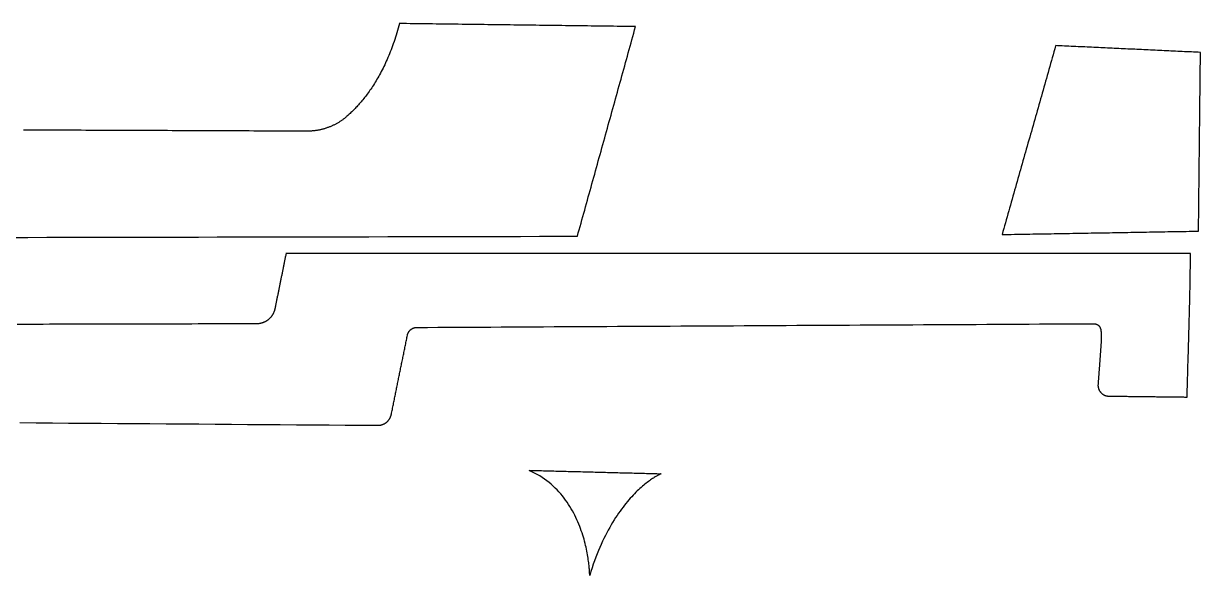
# Model space of a CAD drawing. Header units: metres. Extents: x 171 to 295, y -143 to -56.
# Drawn here: x 233 to 294.9, y -87.2 to -58.2 of the extents above; entities that cross this region are included whole.
import ezdxf

# ---------------------------------------------------------------- set-up
doc = ezdxf.new("R2010")
doc.units = ezdxf.units.M

msp = doc.modelspace()

# ---------------------------------------------------------------- linework, layer by layer
for points in [[(232.242868, -69.437504), (233.238802, -69.435472), (234.234736, -69.43344), (235.23067, -69.431408), (236.226604, -69.429376), (237.222538, -69.427344), (238.218472, -69.425312), (239.214406, -69.42328), (240.21034, -69.421248), (241.206274, -69.41947), (242.202208, -69.417438), (243.198142, -69.415406), (244.194076, -69.413374), (245.19001, -69.411342), (246.185944, -69.40931), (247.181878, -69.407278), (248.177812, -69.405246), (249.173746, -69.403214), (250.16968, -69.401182), (251.165614, -69.39915), (252.161548, -69.397372), (253.157482, -69.39534), (254.153416, -69.393308), (255.14935, -69.391276), (256.145284, -69.389244), (257.141218, -69.387212), (258.137152, -69.38518), (259.133086, -69.383148), (260.12902, -69.381116), (261.125208, -69.379084), (262.121142, -69.377306), (262.168894, -69.205094), (262.216646, -69.032882), (262.264398, -68.86067), (262.31215, -68.688458), (262.359902, -68.516246), (262.407654, -68.344034), (262.455406, -68.171822), (262.503158, -67.99961), (262.55091, -67.827398), (262.598662, -67.655186), (262.646414, -67.482974), (262.694166, -67.310762), (262.741918, -67.13855), (262.78967, -66.966338), (262.837422, -66.794126), (262.885174, -66.621914), (262.932926, -66.449702), (262.980678, -66.27749), (263.02843, -66.105278), (263.076182, -65.933066), (263.123934, -65.760854), (263.171686, -65.588642), (263.219438, -65.41643), (263.26719, -65.244218), (263.314942, -65.072006), (263.362694, -64.899794), (263.410446, -64.727582), (263.458198, -64.55537), (263.50595, -64.383158), (263.553702, -64.210946), (263.601454, -64.038734), (263.649206, -63.866522), (263.696958, -63.69431), (263.74471, -63.522098), (263.792462, -63.349886), (263.840214, -63.177674), (263.887966, -63.005462), (263.935718, -62.83325), (263.98347, -62.661038), (264.031222, -62.488826), (264.078974, -62.316614), (264.126726, -62.144402), (264.174478, -61.97219), (264.22223, -61.799978), (264.269982, -61.627766), (264.317734, -61.455554), (264.365486, -61.283342), (264.413238, -61.11113), (264.46099, -60.938918), (264.508742, -60.766706), (264.556494, -60.594494), (264.604246, -60.422282), (264.651998, -60.25007), (264.69975, -60.077858), (264.747502, -59.905646), (264.795254, -59.733434), (264.843006, -59.561222), (264.890758, -59.38901), (264.93851, -59.216798), (264.986262, -59.044586), (265.034014, -58.872374), (265.081766, -58.700162), (265.129518, -58.52795), (265.17727, -58.355738), (264.983214, -58.353198), (264.789158, -58.350658), (264.595102, -58.348118), (264.401046, -58.345578), (264.20699, -58.343038), (264.012934, -58.340498), (263.818878, -58.337958), (263.624822, -58.335418), (263.430766, -58.332878), (263.23671, -58.330338), (263.042654, -58.327798), (262.848598, -58.325258), (262.654542, -58.322718), (262.460486, -58.320178), (262.26643, -58.317638), (262.072374, -58.315098), (261.878318, -58.312558), (261.684262, -58.310018), (261.490206, -58.307478), (261.29615, -58.304938), (261.102094, -58.302398), (260.908038, -58.299858), (260.713982, -58.297318), (260.519926, -58.294778), (260.32587, -58.292238), (260.131814, -58.289698), (259.937758, -58.287158), (259.743702, -58.284618), (259.549646, -58.282078), (259.35559, -58.279538), (259.161534, -58.276998), (258.967478, -58.274458), (258.773422, -58.271918), (258.579366, -58.269378), (258.38531, -58.266838), (258.191254, -58.264298), (257.997198, -58.261758), (257.803142, -58.259218), (257.609086, -58.256678), (257.41503, -58.254138), (257.220974, -58.251598), (257.026918, -58.249058), (256.832862, -58.246518), (256.638806, -58.243978), (256.44475, -58.241438), (256.250694, -58.238898), (256.056638, -58.236358), (255.862582, -58.233818), (255.668526, -58.231278), (255.47447, -58.228738), (255.280414, -58.226198), (255.086358, -58.223658), (254.892302, -58.221118), (254.698246, -58.218578), (254.50419, -58.216038), (254.310134, -58.213498), (254.116078, -58.210958), (253.922022, -58.208418), (253.727966, -58.205878), (253.53391, -58.203338), (253.339854, -58.200798), (253.145798, -58.198258), (252.951742, -58.195718), (252.757686, -58.193178)], [(252.767338, -58.19648), (252.734572, -58.32094), (252.701044, -58.443622), (252.666754, -58.564526), (252.631702, -58.683652), (252.596142, -58.801), (252.55982, -58.91657), (252.52299, -59.030616), (252.485398, -59.142884), (252.447298, -59.253374), (252.408436, -59.362086), (252.369066, -59.469274), (252.329188, -59.574684), (252.288802, -59.67857), (252.247908, -59.780678), (252.206506, -59.881262), (252.164596, -59.980068), (252.122432, -60.07735), (252.07976, -60.173108), (252.036834, -60.267342), (251.9934, -60.359798), (251.949712, -60.45073), (251.905516, -60.540138), (251.861066, -60.628022), (251.816362, -60.714382), (251.771404, -60.799218), (251.726192, -60.88253), (251.680726, -60.964572), (251.635006, -61.04509), (251.589032, -61.124084), (251.542804, -61.201554), (251.496576, -61.277754), (251.450094, -61.35243), (251.403612, -61.425836), (251.356876, -61.497718), (251.31014, -61.56833), (251.263404, -61.637418), (251.216668, -61.705236), (251.169932, -61.771784), (251.123196, -61.836808), (251.07646, -61.900562), (251.029724, -61.963046), (250.982988, -62.02426), (250.936506, -62.084204), (250.890024, -62.142878), (250.843796, -62.200282), (250.797568, -62.256416), (250.751594, -62.31128), (250.70562, -62.364874), (250.6599, -62.417452), (250.614434, -62.46876), (250.569222, -62.518798), (250.524264, -62.56782), (250.47956, -62.615572), (250.435364, -62.662308), (250.391422, -62.707774), (250.347734, -62.752224), (250.304554, -62.795404), (250.261628, -62.837568), (250.21921, -62.878716), (250.177046, -62.918848), (250.13539, -62.95771), (250.094242, -62.995556), (250.053602, -63.032386), (250.01347, -63.0682), (249.986038, -63.092076), (249.958352, -63.115698), (249.930412, -63.139066), (249.902218, -63.161926), (249.87377, -63.184532), (249.845068, -63.20663), (249.816112, -63.228474), (249.786902, -63.250064), (249.757692, -63.271146), (249.728228, -63.291974), (249.69851, -63.312294), (249.668538, -63.33236), (249.638312, -63.351918), (249.607832, -63.371222), (249.577098, -63.390018), (249.546364, -63.40856), (249.515376, -63.426848), (249.484134, -63.444628), (249.452638, -63.462154), (249.421142, -63.479172), (249.389392, -63.495936), (249.357388, -63.512192), (249.32513, -63.528194), (249.292872, -63.543688), (249.26036, -63.558928), (249.227594, -63.57366), (249.194828, -63.588138), (249.161808, -63.602108), (249.128788, -63.615824), (249.095514, -63.629286), (249.061986, -63.64224), (249.028458, -63.65494), (248.994676, -63.667132), (248.960894, -63.67907), (248.926858, -63.6905), (248.892822, -63.701676), (248.858532, -63.712344), (248.824242, -63.722758), (248.789698, -63.732664), (248.755154, -63.742316), (248.720356, -63.75146), (248.685558, -63.76035), (248.650506, -63.768732), (248.615454, -63.77686), (248.580148, -63.78448), (248.544842, -63.791846), (248.509536, -63.798704), (248.473976, -63.805054), (248.438416, -63.81115), (248.402856, -63.816738), (248.367042, -63.822072), (248.331228, -63.826898), (248.295414, -63.83147), (248.2596, -63.835534), (248.223532, -63.839344), (248.187464, -63.842646), (248.151396, -63.845694), (248.115328, -63.848234), (248.079006, -63.85052), (248.042684, -63.852298), (248.006362, -63.853568), (247.97004, -63.854584), (247.933718, -63.855092), (247.897396, -63.855346), (247.645174, -63.85433), (247.392952, -63.853314), (247.14073, -63.852298), (246.888508, -63.851282), (246.636286, -63.850266), (246.384064, -63.84925), (246.131842, -63.848234), (245.87962, -63.847218), (245.627398, -63.846202), (245.375176, -63.845186), (245.122954, -63.84417), (244.870732, -63.843154), (244.61851, -63.842138), (244.366288, -63.841122), (244.114066, -63.840106), (243.861844, -63.83909), (243.609622, -63.838074), (243.3574, -63.837058), (243.105178, -63.836042), (242.852956, -63.835026), (242.600734, -63.83401), (242.348512, -63.832994), (242.09629, -63.831978), (241.844068, -63.830962), (241.591846, -63.829946), (241.339624, -63.82893), (241.087402, -63.827914), (240.83518, -63.826898), (240.582958, -63.825882), (240.330736, -63.824866), (240.078514, -63.82385), (239.826292, -63.822834), (239.57407, -63.821818), (239.321848, -63.820802), (239.069626, -63.819786), (238.817404, -63.81877), (238.565182, -63.817754), (238.31296, -63.816738), (238.060738, -63.815722), (237.808516, -63.814706), (237.556294, -63.81369), (237.304072, -63.812674), (237.05185, -63.811658), (236.799628, -63.810642), (236.547406, -63.809626), (236.295184, -63.80861), (236.042962, -63.807594), (235.79074, -63.806578), (235.538518, -63.805562), (235.286296, -63.804546), (235.034074, -63.80353), (234.781852, -63.802514), (234.52963, -63.801498), (234.277408, -63.800482), (234.025186, -63.799466), (233.772964, -63.79845), (233.520742, -63.797434), (233.26852, -63.796418), (233.016298, -63.795402)], [(287.248092, -59.370468), (287.20415, -59.525408), (287.160208, -59.680348), (287.116266, -59.835288), (287.072324, -59.990228), (287.028382, -60.145168), (286.98444, -60.300108), (286.940498, -60.455048), (286.896556, -60.609988), (286.852614, -60.764928), (286.808672, -60.919868), (286.76473, -61.074808), (286.720788, -61.229748), (286.676846, -61.384688), (286.632904, -61.539628), (286.588962, -61.694568), (286.54502, -61.849508), (286.501078, -62.004448), (286.457136, -62.159388), (286.413194, -62.314328), (286.369252, -62.469268), (286.32531, -62.624208), (286.281368, -62.779148), (286.237426, -62.934088), (286.193484, -63.089028), (286.149542, -63.243968), (286.1056, -63.398908), (286.061658, -63.553848), (286.017716, -63.708788), (285.973774, -63.863728), (285.929832, -64.018668), (285.88589, -64.173608), (285.841948, -64.328548), (285.798006, -64.483488), (285.754064, -64.638428), (285.710122, -64.793368), (285.66618, -64.948308), (285.622238, -65.103248), (285.578296, -65.258188), (285.534354, -65.413128), (285.490412, -65.568068), (285.44647, -65.723008), (285.402528, -65.877948), (285.358586, -66.032888), (285.314644, -66.187828), (285.270702, -66.342768), (285.22676, -66.497708), (285.182818, -66.652648), (285.138876, -66.807588), (285.094934, -66.962528), (285.050992, -67.117468), (285.00705, -67.272408), (284.963108, -67.427348), (284.919166, -67.582288), (284.875224, -67.737228), (284.831282, -67.892168), (284.78734, -68.047108), (284.743398, -68.202048), (284.699456, -68.356988), (284.655514, -68.511928), (284.611572, -68.666868), (284.56763, -68.821808), (284.523688, -68.976748), (284.479746, -69.131688), (284.435804, -69.286628), (284.597094, -69.283834), (284.758384, -69.28104), (284.919674, -69.278246), (285.080964, -69.275452), (285.242254, -69.272658), (285.403544, -69.269864), (285.564834, -69.26707), (285.726124, -69.264276), (285.887414, -69.261482), (286.048704, -69.258688), (286.209994, -69.255894), (286.371284, -69.2531), (286.532574, -69.250306), (286.693864, -69.247512), (286.855154, -69.244718), (287.016444, -69.241924), (287.177734, -69.23913), (287.339024, -69.236336), (287.500314, -69.233542), (287.661604, -69.230748), (287.822894, -69.227954), (287.984184, -69.22516), (288.145474, -69.222366), (288.306764, -69.219572), (288.468054, -69.216778), (288.629344, -69.213984), (288.790634, -69.21119), (288.951924, -69.208396), (289.113214, -69.205602), (289.274504, -69.202808), (289.435794, -69.200014), (289.597084, -69.19722), (289.758374, -69.194426), (289.919664, -69.191632), (290.080954, -69.188838), (290.242244, -69.186044), (290.403534, -69.18325), (290.564824, -69.180456), (290.726114, -69.177662), (290.887404, -69.174868), (291.048694, -69.172074), (291.209984, -69.16928), (291.371274, -69.166486), (291.532564, -69.163692), (291.693854, -69.160898), (291.855144, -69.158104), (292.016434, -69.15531), (292.177724, -69.152516), (292.339014, -69.149722), (292.500304, -69.146928), (292.661594, -69.144134), (292.822884, -69.14134), (292.984174, -69.138546), (293.145464, -69.135752), (293.306754, -69.132958), (293.468044, -69.130164), (293.629334, -69.12737), (293.790624, -69.124576), (293.951914, -69.121782), (294.113204, -69.118988), (294.274494, -69.116194), (294.435784, -69.1134), (294.597074, -69.110606), (294.758364, -69.107812), (294.760142, -68.961), (294.761666, -68.814188), (294.76319, -68.667376), (294.764714, -68.520564), (294.766492, -68.373752), (294.768016, -68.22694), (294.76954, -68.080128), (294.771318, -67.933316), (294.772842, -67.786504), (294.774366, -67.639692), (294.77589, -67.49288), (294.777668, -67.346068), (294.779192, -67.199256), (294.780716, -67.052444), (294.782494, -66.905632), (294.784018, -66.75882), (294.785542, -66.612008), (294.787066, -66.465196), (294.788844, -66.318384), (294.790368, -66.171572), (294.791892, -66.02476), (294.79367, -65.877948), (294.795194, -65.731136), (294.796718, -65.584324), (294.798242, -65.437512), (294.80002, -65.2907), (294.801544, -65.143888), (294.803068, -64.997076), (294.804592, -64.850264), (294.80637, -64.703452), (294.807894, -64.55664), (294.809418, -64.409828), (294.811196, -64.263016), (294.81272, -64.116204), (294.814244, -63.969392), (294.815768, -63.82258), (294.817546, -63.675768), (294.81907, -63.528956), (294.820594, -63.382144), (294.822372, -63.235332), (294.823896, -63.08852), (294.82542, -62.941708), (294.826944, -62.794896), (294.828722, -62.648084), (294.830246, -62.501272), (294.83177, -62.35446), (294.833548, -62.207648), (294.835072, -62.060836), (294.836596, -61.914024), (294.83812, -61.767212), (294.839898, -61.6204), (294.841422, -61.473588), (294.842946, -61.326776), (294.84447, -61.179964), (294.846248, -61.033152), (294.847772, -60.88634), (294.849296, -60.739528), (294.851074, -60.592716), (294.852598, -60.445904), (294.854122, -60.299092), (294.855646, -60.15228), (294.857424, -60.005468), (294.858948, -59.858656), (294.860472, -59.711844), (294.741346, -59.706256), (294.62222, -59.700668), (294.503094, -59.69508), (294.383968, -59.689492), (294.264842, -59.683904), (294.145716, -59.678316), (294.02659, -59.672728), (293.907464, -59.66714), (293.788338, -59.661552), (293.669212, -59.655964), (293.550086, -59.650376), (293.43096, -59.644788), (293.311834, -59.6392), (293.192708, -59.633612), (293.073582, -59.628024), (292.954456, -59.622436), (292.83533, -59.616848), (292.716204, -59.61126), (292.597078, -59.605672), (292.477952, -59.600084), (292.358826, -59.594496), (292.2397, -59.588908), (292.120574, -59.58332), (292.001448, -59.577732), (291.882322, -59.572144), (291.763196, -59.566556), (291.64407, -59.560968), (291.524944, -59.55538), (291.405818, -59.549792), (291.286692, -59.544204), (291.167566, -59.538616), (291.04844, -59.533028), (290.929314, -59.52744), (290.810188, -59.521852), (290.691062, -59.516264), (290.571936, -59.510676), (290.45281, -59.505088), (290.333684, -59.4995), (290.214558, -59.493912), (290.095432, -59.488324), (289.976306, -59.482736), (289.85718, -59.477148), (289.738054, -59.47156), (289.618928, -59.465972), (289.499802, -59.460384), (289.380676, -59.454796), (289.26155, -59.449208), (289.142424, -59.44362), (289.023298, -59.438032), (288.904172, -59.432444), (288.785046, -59.426856), (288.66592, -59.421268), (288.546794, -59.41568), (288.427668, -59.410092), (288.308542, -59.404504), (288.189416, -59.398916), (288.07029, -59.393328), (287.951164, -59.38774), (287.832038, -59.382152), (287.712912, -59.376564), (287.593786, -59.370976), (287.47466, -59.365388), (287.355534, -59.3598), (287.236408, -59.354212)], [(246.809768, -70.29577), (246.800624, -70.340982), (246.79148, -70.386194), (246.782336, -70.431406), (246.773192, -70.476618), (246.764048, -70.52183), (246.754904, -70.567042), (246.74576, -70.612254), (246.736616, -70.657466), (246.727472, -70.702678), (246.718328, -70.74789), (246.709184, -70.793102), (246.70004, -70.838314), (246.690896, -70.883526), (246.681752, -70.928738), (246.672608, -70.97395), (246.663464, -71.019162), (246.65432, -71.064374), (246.645176, -71.109586), (246.636032, -71.154798), (246.626888, -71.20001), (246.617744, -71.245222), (246.6086, -71.290434), (246.599456, -71.335646), (246.590312, -71.380858), (246.581168, -71.42607), (246.572024, -71.471282), (246.56288, -71.516494), (246.553736, -71.561706), (246.544592, -71.606918), (246.535448, -71.65213), (246.526304, -71.697342), (246.51716, -71.742554), (246.508016, -71.787766), (246.498872, -71.832978), (246.489728, -71.87819), (246.480584, -71.923402), (246.47144, -71.968614), (246.462296, -72.013826), (246.453152, -72.059038), (246.444008, -72.10425), (246.434864, -72.149462), (246.42572, -72.194674), (246.416576, -72.239886), (246.407432, -72.285098), (246.398288, -72.33031), (246.389144, -72.375522), (246.38, -72.420734), (246.370856, -72.465946), (246.361712, -72.511158), (246.352568, -72.55637), (246.343424, -72.601582), (246.33428, -72.646794), (246.325136, -72.692006), (246.315992, -72.737218), (246.306848, -72.78243), (246.297704, -72.827642), (246.28856, -72.872854), (246.279416, -72.918066), (246.270272, -72.963278), (246.261128, -73.00849), (246.251984, -73.053702), (246.24284, -73.098914), (246.233696, -73.144126), (246.224552, -73.189338), (246.21998, -73.210928), (246.2149, -73.232264), (246.209312, -73.253346), (246.20347, -73.274174), (246.19712, -73.295002), (246.190262, -73.315576), (246.18315, -73.335896), (246.17553, -73.355962), (246.167402, -73.375774), (246.15902, -73.395332), (246.15013, -73.414636), (246.140986, -73.433686), (246.131334, -73.452482), (246.121428, -73.471024), (246.111014, -73.489312), (246.100346, -73.507346), (246.08917, -73.525126), (246.07774, -73.542652), (246.065802, -73.559924), (246.05361, -73.576942), (246.041164, -73.593706), (246.02821, -73.610216), (246.015002, -73.626472), (246.00154, -73.642474), (245.98757, -73.657968), (245.973346, -73.673208), (245.958868, -73.688194), (245.944136, -73.702926), (245.92915, -73.717404), (245.913656, -73.731374), (245.897908, -73.74509), (245.881906, -73.758552), (245.86565, -73.771506), (245.84914, -73.784206), (245.832376, -73.796652), (245.815358, -73.80859), (245.798086, -73.820274), (245.78056, -73.83145), (245.76278, -73.842372), (245.744746, -73.85304), (245.726458, -73.8632), (245.707916, -73.873106), (245.68912, -73.882504), (245.670324, -73.891648), (245.651274, -73.900284), (245.63197, -73.908412), (245.612412, -73.916286), (245.5926, -73.923652), (245.572788, -73.930764), (245.552722, -73.937368), (245.532402, -73.943464), (245.512082, -73.949306), (245.491508, -73.95464), (245.47068, -73.959466), (245.449852, -73.963784), (245.42877, -73.967848), (245.407688, -73.971404), (245.386352, -73.974452), (245.365016, -73.976992), (245.343426, -73.979278), (245.321836, -73.981056), (245.299992, -73.982326), (245.278148, -73.983088), (245.25605, -73.983342), (244.916198, -73.984104), (244.576346, -73.984866), (244.236494, -73.985628), (243.896642, -73.98639), (243.55679, -73.987152), (243.216938, -73.987914), (242.877086, -73.988676), (242.537234, -73.989438), (242.197382, -73.9902), (241.85753, -73.990962), (241.517678, -73.991724), (241.177826, -73.992486), (240.837974, -73.993248), (240.498122, -73.99401), (240.15827, -73.994772), (239.818418, -73.995534), (239.478566, -73.996296), (239.138714, -73.997058), (238.798862, -73.99782), (238.45901, -73.998582), (238.119158, -73.999344), (237.779306, -74.000106), (237.439454, -74.000868), (237.099602, -74.00163), (236.75975, -74.002392), (236.419898, -74.003154), (236.080046, -74.003916), (235.740194, -74.004678), (235.400342, -74.00544), (235.06049, -74.006202), (234.720638, -74.006964), (234.380786, -74.007726), (234.040934, -74.008488), (233.701082, -74.00925), (233.36123, -74.010012), (233.021378, -74.010774), (232.681526, -74.011536)], [(232.82021, -79.17688), (233.675428, -79.18323), (234.530646, -79.18958), (235.385864, -79.19593), (236.241082, -79.20228), (237.0963, -79.20863), (237.951518, -79.215234), (238.806736, -79.221584), (239.661954, -79.227934), (240.517172, -79.234284), (241.37239, -79.240634), (242.227608, -79.246984), (243.082826, -79.253334), (243.938044, -79.259684), (244.793262, -79.266034), (245.64848, -79.272384), (246.503698, -79.278734), (247.358916, -79.285084), (248.214134, -79.291688), (249.069352, -79.298038), (249.92457, -79.304388), (250.779788, -79.310738), (251.635006, -79.317088), (251.651008, -79.317088), (251.66701, -79.31658), (251.683012, -79.315818), (251.69876, -79.314802), (251.714508, -79.313278), (251.730256, -79.3115), (251.74575, -79.309468), (251.761244, -79.306928), (251.776484, -79.304134), (251.791724, -79.301086), (251.806964, -79.29753), (251.82195, -79.29372), (251.836936, -79.289656), (251.851668, -79.285338), (251.8664, -79.280512), (251.880878, -79.275432), (251.895356, -79.270098), (251.90958, -79.26451), (251.923804, -79.258668), (251.937774, -79.252318), (251.95149, -79.245714), (251.965206, -79.238856), (251.978668, -79.231744), (251.99213, -79.224378), (252.005338, -79.216758), (252.018292, -79.208884), (252.031246, -79.200756), (252.043946, -79.192374), (252.056392, -79.183738), (252.068584, -79.174848), (252.080776, -79.16545), (252.092714, -79.156052), (252.104398, -79.146146), (252.115828, -79.13624), (252.127004, -79.12608), (252.13818, -79.115666), (252.149102, -79.104998), (252.15977, -79.094076), (252.170184, -79.0829), (252.180344, -79.07147), (252.19025, -79.059786), (252.199902, -79.047848), (252.2093, -79.035656), (252.218444, -79.023464), (252.227334, -79.011018), (252.23597, -78.998318), (252.244352, -78.985364), (252.25248, -78.972156), (252.260354, -78.958948), (252.267974, -78.945486), (252.27534, -78.93177), (252.282452, -78.9178), (252.28931, -78.90383), (252.295914, -78.889606), (252.302264, -78.875128), (252.308106, -78.860396), (252.313694, -78.845664), (252.319028, -78.830678), (252.324108, -78.815692), (252.328934, -78.800452), (252.333252, -78.784958), (252.337316, -78.769464), (252.341126, -78.753716), (252.344682, -78.737714), (252.35789, -78.67269), (252.371098, -78.607666), (252.384306, -78.542642), (252.397514, -78.477618), (252.410722, -78.412594), (252.42393, -78.34757), (252.437138, -78.282546), (252.450346, -78.217522), (252.463554, -78.152498), (252.476762, -78.087474), (252.48997, -78.02245), (252.503178, -77.957426), (252.516386, -77.892402), (252.529594, -77.827378), (252.542802, -77.762354), (252.55601, -77.69733), (252.569218, -77.632306), (252.582426, -77.567282), (252.595634, -77.502258), (252.608842, -77.437234), (252.62205, -77.37221), (252.635258, -77.307186), (252.648466, -77.242162), (252.661674, -77.177138), (252.674882, -77.112114), (252.68809, -77.04709), (252.701298, -76.982066), (252.714506, -76.917042), (252.727714, -76.852018), (252.740922, -76.786994), (252.75413, -76.72197), (252.767338, -76.656946), (252.780546, -76.591922), (252.793754, -76.526898), (252.806962, -76.461874), (252.82017, -76.39685), (252.833378, -76.331826), (252.846586, -76.266802), (252.859794, -76.201778), (252.873002, -76.136754), (252.88621, -76.07173), (252.899418, -76.006706), (252.912626, -75.941682), (252.925834, -75.876658), (252.939042, -75.811634), (252.95225, -75.74661), (252.965458, -75.681586), (252.978666, -75.616562), (252.991874, -75.551538), (253.005082, -75.486514), (253.01829, -75.42149), (253.031498, -75.356466), (253.044706, -75.291442), (253.057914, -75.226418), (253.071122, -75.161394), (253.08433, -75.09637), (253.097538, -75.031346), (253.110746, -74.966322), (253.123954, -74.901298), (253.137162, -74.836274), (253.15037, -74.77125), (253.163578, -74.706226), (253.176786, -74.641202), (253.189994, -74.576178), (253.19228, -74.565256), (253.19482, -74.554334), (253.197614, -74.543412), (253.200662, -74.532744), (253.203964, -74.522076), (253.20752, -74.511662), (253.21133, -74.501248), (253.21514, -74.491088), (253.219204, -74.480928), (253.223522, -74.470768), (253.228094, -74.460862), (253.23292, -74.450956), (253.237746, -74.441304), (253.242826, -74.431652), (253.24816, -74.422254), (253.253748, -74.41311), (253.259336, -74.403966), (253.265178, -74.395076), (253.271274, -74.386186), (253.27737, -74.37755), (253.28372, -74.368914), (253.290324, -74.360532), (253.296928, -74.35215), (253.303786, -74.344022), (253.310898, -74.336148), (253.31801, -74.328274), (253.325376, -74.320654), (253.332996, -74.313034), (253.340616, -74.305668), (253.34849, -74.298556), (253.356364, -74.291444), (253.364492, -74.284586), (253.37262, -74.277982), (253.381002, -74.271378), (253.389384, -74.265028), (253.39802, -74.258932), (253.406656, -74.25309), (253.415546, -74.247248), (253.42469, -74.24166), (253.433834, -74.236326), (253.442978, -74.231246), (253.452376, -74.226166), (253.461774, -74.22134), (253.471426, -74.216768), (253.481078, -74.21245), (253.49073, -74.208132), (253.500636, -74.204068), (253.510542, -74.200258), (253.520702, -74.196702), (253.530862, -74.1934), (253.541022, -74.190352), (253.551436, -74.187304), (253.56185, -74.18451), (253.572264, -74.18197), (253.582932, -74.179684), (253.5936, -74.177652), (253.604268, -74.175874), (253.614936, -74.17435), (253.625858, -74.17308), (253.63678, -74.172064), (253.647702, -74.171302), (253.658624, -74.17054), (253.6698, -74.170032), (253.680976, -74.169778), (254.235712, -74.16673), (254.790448, -74.163682), (255.345184, -74.160634), (255.89992, -74.157586), (256.454656, -74.154538), (257.009392, -74.15149), (257.564128, -74.148442), (258.118864, -74.145394), (258.6736, -74.142346), (259.228336, -74.139298), (259.783072, -74.13625), (260.337808, -74.133202), (260.892544, -74.130154), (261.44728, -74.127106), (262.002016, -74.124058), (262.556752, -74.12101), (263.111488, -74.117962), (263.666224, -74.114914), (264.22096, -74.111866), (264.775696, -74.108818), (265.330432, -74.10577), (265.885168, -74.102722), (266.439904, -74.099674), (266.99464, -74.096626), (267.549376, -74.093578), (268.104112, -74.09053), (268.658848, -74.087482), (269.213584, -74.084434), (269.76832, -74.081386), (270.323056, -74.078338), (270.877792, -74.07529), (271.432528, -74.072242), (271.987264, -74.069194), (272.542, -74.066146), (273.096736, -74.063098), (273.651472, -74.06005), (274.206208, -74.057002), (274.760944, -74.053954), (275.31568, -74.050906), (275.870416, -74.047858), (276.425152, -74.04481), (276.979888, -74.041762), (277.534624, -74.038714), (278.08936, -74.035666), (278.644096, -74.032618), (279.198832, -74.02957), (279.753568, -74.026522), (280.308304, -74.023474), (280.86304, -74.020426), (281.417776, -74.017378), (281.972512, -74.01433), (282.527248, -74.011282), (283.081984, -74.008234), (283.63672, -74.005186), (284.191456, -74.002138), (284.746192, -73.99909), (285.300928, -73.996042), (285.855664, -73.992994), (286.4104, -73.989946), (286.965136, -73.986898), (287.519872, -73.98385), (288.074608, -73.980802), (288.629344, -73.977754), (289.18408, -73.974706), (289.20948, -73.974706), (289.233864, -73.975468), (289.257486, -73.976992), (289.280092, -73.979024), (289.301936, -73.981818), (289.322764, -73.98512), (289.34283, -73.989184), (289.362134, -73.993756), (289.380422, -73.99909), (289.397948, -74.004932), (289.414712, -74.011282), (289.430714, -74.01814), (289.445954, -74.02576), (289.460432, -74.033888), (289.474148, -74.042524), (289.487356, -74.051668), (289.499802, -74.061574), (289.511486, -74.071988), (289.522662, -74.08291), (289.533076, -74.09434), (289.542982, -74.106278), (289.55238, -74.118724), (289.561016, -74.131678), (289.569144, -74.14514), (289.576764, -74.15911), (289.583876, -74.173334), (289.59048, -74.188066), (289.596576, -74.203306), (289.602164, -74.219054), (289.607498, -74.235056), (289.612324, -74.251566), (289.616642, -74.268584), (289.620706, -74.285856), (289.624262, -74.303636), (289.627564, -74.321924), (289.630358, -74.340466), (289.632898, -74.359516), (289.635184, -74.37882), (289.636962, -74.398378), (289.638486, -74.418444), (289.639756, -74.438764), (289.640772, -74.459592), (289.641788, -74.480674), (289.64255, -74.50201), (289.643058, -74.5236), (289.643312, -74.545698), (289.643312, -74.56805), (289.643312, -74.590656), (289.643312, -74.613516), (289.643058, -74.63663), (289.642804, -74.659998), (289.642296, -74.68362), (289.641788, -74.707496), (289.64128, -74.731626), (289.640772, -74.75601), (289.640264, -74.780648), (289.639756, -74.80554), (289.639248, -74.830686), (289.63874, -74.855832), (289.638486, -74.881232), (289.638232, -74.906886), (289.637978, -74.932794), (289.637978, -74.958702), (289.637978, -74.984864), (289.635438, -75.019662), (289.632898, -75.05446), (289.630358, -75.089258), (289.627818, -75.124056), (289.625278, -75.158854), (289.622738, -75.193652), (289.620198, -75.22845), (289.617658, -75.263248), (289.615118, -75.298046), (289.612578, -75.332844), (289.610038, -75.367642), (289.607498, -75.40244), (289.604958, -75.437238), (289.602418, -75.472036), (289.599878, -75.506834), (289.597338, -75.541632), (289.594798, -75.57643), (289.592258, -75.611228), (289.589718, -75.646026), (289.587178, -75.680824), (289.584638, -75.715622), (289.582098, -75.75042), (289.579558, -75.785218), (289.577018, -75.820016), (289.574478, -75.854814), (289.571938, -75.889612), (289.569398, -75.92441), (289.566858, -75.959208), (289.564318, -75.994006), (289.561778, -76.028804), (289.559238, -76.063602), (289.556698, -76.0984), (289.554158, -76.133198), (289.551618, -76.167996), (289.549078, -76.202794), (289.546538, -76.237592), (289.543998, -76.27239), (289.541458, -76.307188), (289.538918, -76.341986), (289.536378, -76.376784), (289.533838, -76.411582), (289.531298, -76.44638), (289.528758, -76.481178), (289.526218, -76.515976), (289.523678, -76.550774), (289.521138, -76.585572), (289.518598, -76.62037), (289.516058, -76.655168), (289.513518, -76.689966), (289.510978, -76.724764), (289.508438, -76.759562), (289.505898, -76.79436), (289.503358, -76.829158), (289.500818, -76.863956), (289.498278, -76.898754), (289.495738, -76.933552), (289.493198, -76.96835), (289.490658, -77.003148), (289.488118, -77.037946), (289.485578, -77.072744), (289.483038, -77.107542), (289.480498, -77.14234), (289.477958, -77.177138), (289.475418, -77.211936), (289.475672, -77.226668), (289.476434, -77.2414), (289.47745, -77.255878), (289.47872, -77.270356), (289.480498, -77.284834), (289.48253, -77.299058), (289.48507, -77.313282), (289.487864, -77.327252), (289.490912, -77.341222), (289.494468, -77.354938), (289.498278, -77.368654), (289.502342, -77.382116), (289.50666, -77.395578), (289.511486, -77.408786), (289.516566, -77.42174), (289.5219, -77.434694), (289.527488, -77.447394), (289.53333, -77.45984), (289.539426, -77.472286), (289.54603, -77.484478), (289.552634, -77.496416), (289.559746, -77.508354), (289.567112, -77.520038), (289.574732, -77.531468), (289.582606, -77.542644), (289.590734, -77.55382), (289.599116, -77.564742), (289.607752, -77.57541), (289.616642, -77.585824), (289.625786, -77.595984), (289.635184, -77.60589), (289.644836, -77.615542), (289.654488, -77.625194), (289.664394, -77.634592), (289.674554, -77.643736), (289.684968, -77.652626), (289.695636, -77.661262), (289.706558, -77.669644), (289.71748, -77.677772), (289.728656, -77.685646), (289.740086, -77.693266), (289.75177, -77.700632), (289.763454, -77.70749), (289.775392, -77.714094), (289.787584, -77.720444), (289.799776, -77.72654), (289.812222, -77.732382), (289.824922, -77.73797), (289.837622, -77.743304), (289.850576, -77.74813), (289.863784, -77.752702), (289.876992, -77.75702), (289.890454, -77.761084), (289.903916, -77.76464), (289.917632, -77.767942), (289.931348, -77.77099), (289.945318, -77.77353), (289.959288, -77.775816), (289.973258, -77.777848), (289.987482, -77.779372), (290.001706, -77.780642), (290.016184, -77.781404), (290.030662, -77.781912), (290.04514, -77.781912), (290.109402, -77.782674), (290.173664, -77.783436), (290.237926, -77.784198), (290.302188, -77.78496), (290.36645, -77.785722), (290.430712, -77.786484), (290.494974, -77.787246), (290.559236, -77.788008), (290.623498, -77.78877), (290.68776, -77.789532), (290.752022, -77.790294), (290.816284, -77.791056), (290.880546, -77.791818), (290.944808, -77.79258), (291.00907, -77.793342), (291.073332, -77.794104), (291.137594, -77.794866), (291.201856, -77.795628), (291.266118, -77.79639), (291.33038, -77.797152), (291.394642, -77.797914), (291.458904, -77.798676), (291.523166, -77.799438), (291.587428, -77.8002), (291.65169, -77.800962), (291.715952, -77.801724), (291.780214, -77.802486), (291.844476, -77.803248), (291.908738, -77.80401), (291.973, -77.804772), (292.037262, -77.805534), (292.101524, -77.806296), (292.165786, -77.807058), (292.230048, -77.80782), (292.29431, -77.808582), (292.358572, -77.809344), (292.422834, -77.810106), (292.487096, -77.810868), (292.551358, -77.81163), (292.61562, -77.812392), (292.679882, -77.813154), (292.744144, -77.813916), (292.808406, -77.814678), (292.872668, -77.81544), (292.93693, -77.816202), (293.001192, -77.816964), (293.065454, -77.817726), (293.129716, -77.818488), (293.193978, -77.81925), (293.25824, -77.820012), (293.322502, -77.820774), (293.386764, -77.821536), (293.451026, -77.822298), (293.515288, -77.82306), (293.57955, -77.823822), (293.643812, -77.824584), (293.708074, -77.825346), (293.772336, -77.826108), (293.836598, -77.82687), (293.90086, -77.827632), (293.965122, -77.828394), (294.029384, -77.829156), (294.093646, -77.829918), (294.157908, -77.83068), (294.15994, -77.7494), (294.161972, -77.665326), (294.164258, -77.578712), (294.166544, -77.489304), (294.169084, -77.397356), (294.171624, -77.302868), (294.174164, -77.206094), (294.176958, -77.107034), (294.179752, -77.005688), (294.182546, -76.90231), (294.185594, -76.7969), (294.188642, -76.689458), (294.191944, -76.579984), (294.195246, -76.468732), (294.198548, -76.355702), (294.20185, -76.240894), (294.205406, -76.124562), (294.208962, -76.006706), (294.212518, -75.887326), (294.216074, -75.766676), (294.21963, -75.644756), (294.223186, -75.521566), (294.226742, -75.39736), (294.230298, -75.271884), (294.234108, -75.145646), (294.237918, -75.018392), (294.241728, -74.890376), (294.245538, -74.761598), (294.249348, -74.632058), (294.253158, -74.50201), (294.256714, -74.371454), (294.26027, -74.24039), (294.263826, -74.109072), (294.267382, -73.9775), (294.270938, -73.845674), (294.274494, -73.713848), (294.27805, -73.581768), (294.281352, -73.449942), (294.284654, -73.318116), (294.287956, -73.186544), (294.291258, -73.055226), (294.294306, -72.924162), (294.297354, -72.793606), (294.300402, -72.663558), (294.303196, -72.534018), (294.30599, -72.40524), (294.30853, -72.277224), (294.31107, -72.14997), (294.31361, -72.023732), (294.315896, -71.89851), (294.318182, -71.774304), (294.320214, -71.651114), (294.322246, -71.529194), (294.324024, -71.408544), (294.325548, -71.289418), (294.327072, -71.171816), (294.328342, -71.055738), (294.329612, -70.941184), (294.330628, -70.828408), (294.33139, -70.71741), (294.332152, -70.60819), (294.33266, -70.500748), (294.332914, -70.395338), (294.332914, -70.292214), (293.590218, -70.292214), (292.847522, -70.292214), (292.104826, -70.292214), (291.36213, -70.292214), (290.619434, -70.292214), (289.876738, -70.292214), (289.134042, -70.292214), (288.391346, -70.292214), (287.64865, -70.292214), (286.905954, -70.292214), (286.163258, -70.292214), (285.420562, -70.292214), (284.677866, -70.292214), (283.93517, -70.292214), (283.192474, -70.292214), (282.449778, -70.292214), (281.707082, -70.292214), (280.964386, -70.292214), (280.22169, -70.292214), (279.478994, -70.292214), (278.736298, -70.292214), (277.993602, -70.292214), (277.250906, -70.292214), (276.50821, -70.292214), (275.765514, -70.292214), (275.022818, -70.292214), (274.280122, -70.292214), (273.537426, -70.292214), (272.79473, -70.292214), (272.052034, -70.292214), (271.309338, -70.292214), (270.566642, -70.292214), (269.823946, -70.292214), (269.08125, -70.292214), (268.338554, -70.292214), (267.595858, -70.292214), (266.853162, -70.292214), (266.110466, -70.292214), (265.36777, -70.292214), (264.625074, -70.292214), (263.882378, -70.292214), (263.139682, -70.292214), (262.396986, -70.292214), (261.65429, -70.292214), (260.911594, -70.292214), (260.168898, -70.292214), (259.426202, -70.292214), (258.683506, -70.292214), (257.94081, -70.292214), (257.198114, -70.292214), (256.455418, -70.292214), (255.712722, -70.292214), (254.970026, -70.292214), (254.22733, -70.292214), (253.484634, -70.292214), (252.741938, -70.292214), (251.999242, -70.292214), (251.256546, -70.292214), (250.51385, -70.292214), (249.771154, -70.292214), (249.028458, -70.292214), (248.285762, -70.292214), (247.543066, -70.292214), (246.80037, -70.292214)], [(259.583174, -81.684114), (259.691378, -81.686908), (259.799582, -81.689702), (259.90804, -81.692496), (260.016244, -81.69529), (260.124448, -81.698084), (260.232906, -81.700878), (260.34111, -81.703672), (260.449568, -81.706466), (260.558026, -81.70926), (260.66623, -81.712054), (260.774688, -81.714848), (260.883146, -81.717642), (260.99135, -81.720436), (261.099808, -81.72323), (261.208266, -81.726024), (261.316724, -81.728818), (261.424928, -81.731612), (261.533386, -81.734406), (261.641844, -81.7372), (261.750048, -81.739994), (261.858506, -81.742788), (261.966964, -81.745582), (262.075168, -81.748376), (262.183626, -81.75117), (262.292084, -81.753964), (262.400288, -81.756758), (262.508746, -81.759552), (262.617204, -81.762346), (262.725408, -81.76514), (262.833866, -81.767934), (262.942324, -81.770728), (263.050528, -81.773522), (263.158986, -81.776316), (263.267444, -81.77911), (263.375648, -81.781904), (263.484106, -81.784698), (263.592564, -81.787492), (263.700768, -81.790286), (263.809226, -81.79308), (263.917684, -81.795874), (264.025888, -81.798668), (264.134346, -81.801462), (264.242804, -81.804256), (264.351008, -81.80705), (264.459466, -81.809844), (264.567924, -81.812638), (264.676128, -81.815432), (264.784586, -81.818226), (264.893044, -81.82102), (265.001248, -81.823814), (265.109706, -81.826608), (265.218164, -81.829402), (265.326368, -81.832196), (265.434826, -81.83499), (265.543284, -81.837784), (265.651488, -81.840578), (265.759946, -81.843372), (265.868404, -81.846166), (265.976608, -81.84896), (266.085066, -81.851754), (266.193524, -81.854548), (266.301728, -81.857342), (266.410186, -81.860136), (266.518644, -81.86293), (266.516866, -81.863692), (266.511532, -81.865978), (266.502642, -81.869788), (266.49045, -81.875376), (266.474956, -81.882742), (266.456414, -81.891632), (266.43457, -81.902554), (266.409678, -81.915254), (266.381992, -81.929732), (266.351512, -81.946242), (266.318238, -81.964784), (266.28217, -81.985358), (266.243562, -82.008218), (266.202414, -82.03311), (266.158726, -82.060288), (266.112752, -82.089752), (266.064492, -82.121502), (266.013946, -82.155538), (265.961368, -82.192114), (265.906758, -82.23123), (265.850116, -82.272886), (265.791696, -82.317082), (265.731498, -82.363818), (265.669522, -82.413348), (265.606022, -82.465672), (265.540998, -82.52079), (265.47445, -82.578702), (265.406632, -82.639662), (265.337544, -82.703416), (265.267186, -82.770218), (265.195812, -82.840068), (265.123422, -82.91322), (265.050016, -82.98942), (264.975848, -83.068922), (264.900918, -83.151726), (264.825226, -83.237832), (264.749026, -83.32724), (264.672318, -83.420204), (264.595102, -83.51647), (264.517632, -83.616292), (264.439654, -83.71967), (264.361676, -83.826858), (264.283444, -83.937602), (264.205212, -84.052156), (264.127234, -84.17052), (264.049256, -84.292694), (263.971532, -84.418932), (263.894062, -84.54898), (263.8171, -84.683092), (263.740646, -84.821268), (263.6647, -84.963508), (263.589262, -85.110066), (263.51484, -85.260688), (263.44118, -85.415628), (263.368282, -85.574886), (263.2964, -85.738462), (263.225534, -85.90661), (263.155938, -86.079076), (263.087612, -86.256114), (263.020556, -86.437724), (262.955024, -86.62416), (262.890762, -86.815168), (262.828278, -87.011002), (262.767318, -87.211662), (262.767318, -87.208614), (262.767318, -87.199724), (262.767064, -87.184992), (262.766556, -87.164926), (262.765794, -87.139272), (262.764524, -87.108284), (262.763, -87.072216), (262.760968, -87.031322), (262.758174, -86.985602), (262.754618, -86.93531), (262.750554, -86.880446), (262.745474, -86.821264), (262.739632, -86.758018), (262.732774, -86.690708), (262.7249, -86.619588), (262.71601, -86.544658), (262.70585, -86.466172), (262.69442, -86.384384), (262.68172, -86.299294), (262.66775, -86.211156), (262.652256, -86.120224), (262.635238, -86.026498), (262.616696, -85.930232), (262.596376, -85.831426), (262.574278, -85.730334), (262.550402, -85.62721), (262.524748, -85.522054), (262.497062, -85.41512), (262.467344, -85.306662), (262.435594, -85.19668), (262.401558, -85.085174), (262.365236, -84.972652), (262.326628, -84.859114), (262.285734, -84.74456), (262.2423, -84.629498), (262.196326, -84.513674), (262.147812, -84.397596), (262.096504, -84.281264), (262.042402, -84.164932), (261.985506, -84.0486), (261.925816, -83.932522), (261.863078, -83.816698), (261.797292, -83.701636), (261.728458, -83.587082), (261.656322, -83.473544), (261.580884, -83.361022), (261.502144, -83.249516), (261.420102, -83.139534), (261.334504, -83.031076), (261.24535, -82.924142), (261.15264, -82.818986), (261.056374, -82.715862), (260.956298, -82.61477), (260.852412, -82.515964), (260.744462, -82.419698), (260.632702, -82.325972), (260.516878, -82.23504), (260.39699, -82.146902), (260.272784, -82.061812), (260.14426, -81.980024), (260.011418, -81.901538), (259.874258, -81.826608), (259.732526, -81.755488), (259.586222, -81.688178)]]:
    msp.add_lwpolyline(points)

doc.saveas('drawing.dxf')
